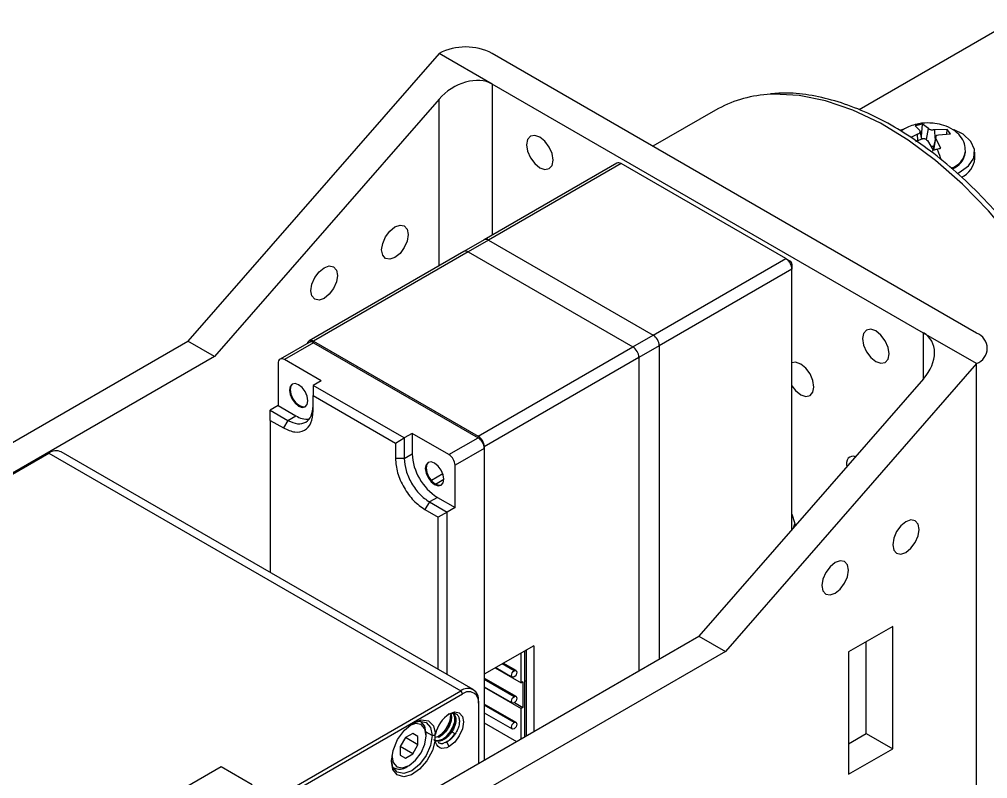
# Model space of a CAD drawing. Header units: millimetres. Extents: x 1258 to 2922, y -135 to 1239.
# Drawn here: x 1696.29 to 1735.01, y 520.28 to 550.66 of the extents above; entities that cross this region are included whole.
import ezdxf

# ---------------------------------------------------------------- set-up
doc = ezdxf.new("R2010")
doc.units = ezdxf.units.MM
doc.header["$LTSCALE"] = 6

msp = doc.modelspace()

# ---------------------------------------------------------------- linework, layer by layer
at = {"color": 7, "linetype": 'Continuous', "lineweight": 25}
for p, q in [((1736.149, 550.661), (1729.878, 547.041)), ((1713.079, 549.296), (1703.035, 537.782)), ((1715.201, 548.072), (1713.079, 549.296)), ((1734.575, 538.111), (1715.201, 549.296)), ((1732.454, 538.111), (1715.201, 548.072)), ((1713.079, 547.468), (1704.096, 537.17)), ((1724.13, 547.026), (1721.632, 545.584)), ((1732.111, 546.396), (1732.306, 546.208)), ((1732.365, 545.975), (1732.412, 546.472)), ((1732.649, 546.294), (1732.412, 546.472)), ((1731.617, 546.253), (1731.506, 546.209)), ((1732.209, 546.065), (1731.941, 545.933)), ((1732.256, 546.086), (1732.209, 546.065)), ((1732.306, 546.208), (1732.32, 546.18)), ((1732.387, 545.873), (1732.319, 546.188)), ((1732.679, 546.271), (1732.649, 546.294)), ((1732.897, 546.238), (1732.842, 546.234)), ((1733.4, 546.248), (1732.897, 546.238)), ((1732.999, 546.027), (1733.046, 546.041)), ((1733.046, 546.041), (1733.532, 546.074)), ((1733.382, 546.064), (1733.4, 546.248)), ((1733.532, 546.074), (1733.4, 546.248)), ((1732.149, 545.777), (1732.359, 545.867)), ((1732.359, 545.867), (1732.413, 545.879)), ((1732.382, 545.896), (1732.398, 545.876)), ((1732.576, 545.842), (1732.607, 545.811)), ((1732.607, 545.811), (1732.843, 545.428)), ((1732.937, 545.964), (1732.812, 545.391)), ((1732.949, 545.897), (1732.935, 545.932)), ((1733.145, 545.504), (1732.949, 545.897)), ((1734.128, 545.342), (1734.128, 545.39)), ((1734.503, 545.097), (1734.503, 545.342)), ((1720.188, 544.905), (1714.884, 541.843)), ((1720.363, 544.888), (1715.059, 541.826)), ((1726.939, 541.091), (1720.363, 544.888)), ((1714.884, 541.843), (1714.071, 541.374)), ((1715.059, 541.826), (1714.246, 541.357)), ((1715.059, 541.826), (1721.635, 538.03)), ((1714.071, 541.374), (1707.884, 537.802)), ((1714.246, 541.357), (1708.059, 537.785)), ((1714.246, 541.357), (1720.822, 537.56)), ((1721.635, 538.03), (1726.939, 541.091)), ((1726.939, 541.091), (1727.115, 540.989)), ((1727.186, 540.663), (1721.883, 537.601)), ((1727.186, 540.867), (1727.186, 540.663)), ((1727.186, 530.244), (1727.186, 540.663)), ((1720.822, 537.56), (1721.635, 538.03)), ((1734.575, 536.887), (1732.454, 538.111)), ((1691.177, 530.936), (1703.035, 537.782)), ((1704.096, 537.17), (1703.035, 537.782)), ((1707.884, 537.737), (1706.717, 537.063)), ((1708.059, 537.72), (1706.892, 537.046)), ((1708.059, 537.785), (1714.635, 533.989)), ((1708.059, 537.72), (1714.635, 533.923)), ((1714.635, 533.989), (1720.822, 537.56)), ((1721.883, 537.601), (1721.07, 537.132)), ((1721.883, 537.601), (1721.883, 525.068)), ((1704.096, 537.17), (1692.237, 530.324)), ((1721.07, 537.132), (1714.883, 533.56)), ((1721.07, 537.132), (1721.07, 524.599)), ((1706.645, 536.903), (1706.645, 535.209)), ((1708.359, 536.199), (1706.892, 537.046)), ((1734.575, 536.887), (1724.531, 525.373)), ((1734.575, 514.024), (1734.575, 536.887)), ((1708.359, 536.199), (1708.041, 536.015)), ((1711.683, 533.913), (1708.041, 536.015)), ((1708.041, 536.015), (1708.041, 535.607)), ((1732.454, 536.283), (1723.47, 525.985)), ((1708.041, 534.995), (1708.041, 535.607)), ((1708.041, 535.607), (1711.329, 533.709)), ((1706.645, 535.209), (1706.327, 535.025)), ((1706.645, 535.209), (1707.352, 534.801)), ((1707.462, 535.186), (1707.497, 535.207)), ((1706.327, 534.617), (1706.327, 535.025)), ((1706.327, 535.025), (1707.034, 534.617)), ((1707.034, 534.617), (1707.352, 534.801)), ((1706.327, 534.617), (1706.327, 528.53)), ((1706.327, 534.617), (1706.857, 534.311)), ((1707.034, 534.617), (1706.857, 534.311)), ((1712.001, 534.097), (1711.683, 533.913)), ((1713.468, 533.25), (1712.001, 534.097)), ((1712.001, 534.097), (1712.001, 533.28)), ((1711.329, 533.709), (1711.683, 533.913)), ((1711.329, 533.709), (1711.329, 533.097)), ((1711.683, 533.913), (1711.683, 533.097)), ((1713.468, 533.25), (1714.635, 533.923)), ((1690.046, 529.018), (1697.47, 533.304)), ((1697.47, 533.304), (1713.946, 523.793)), ((1714.446, 523.843), (1697.97, 533.354)), ((1711.683, 533.097), (1712.001, 533.28)), ((1714.883, 533.495), (1713.716, 532.821)), ((1714.883, 533.56), (1714.883, 524.457)), ((1714.883, 533.495), (1714.883, 521.027)), ((1711.683, 533.097), (1711.329, 533.097)), ((1713.716, 531.127), (1713.716, 532.821)), ((1713.231, 532.477), (1712.768, 532.209)), ((1712.899, 532.048), (1712.934, 532.068)), ((1712.938, 532.066), (1713.27, 532.257)), ((1712.691, 531.351), (1712.514, 531.045)), ((1713.009, 531.535), (1712.691, 531.351)), ((1712.691, 531.351), (1713.398, 530.943)), ((1713.009, 531.535), (1713.716, 531.127)), ((1712.514, 531.045), (1713.044, 530.739)), ((1713.398, 530.943), (1713.044, 530.739)), ((1713.716, 531.127), (1713.398, 530.943)), ((1713.398, 524.448), (1713.398, 530.943)), ((1713.044, 524.652), (1713.044, 530.739)), ((1727.247, 530.314), (1727.302, 530.478)), ((1731.217, 526.374), (1729.449, 525.354)), ((1731.217, 521.475), (1731.217, 526.374)), ((1711.612, 519.139), (1723.47, 525.985)), ((1723.47, 525.985), (1724.531, 525.373)), ((1716.862, 525.6), (1714.883, 524.457)), ((1716.862, 525.6), (1716.862, 522.17)), ((1730.156, 522.087), (1730.156, 525.762)), ((1724.531, 525.373), (1712.673, 518.527)), ((1716.355, 524.119), (1716.355, 525.307)), ((1716.496, 525.388), (1716.496, 521.959)), ((1716.576, 522.005), (1716.576, 525.434)), ((1729.449, 525.354), (1729.449, 520.454)), ((1715.326, 524.713), (1716.355, 524.119)), ((1715.347, 524.725), (1716.004, 524.346)), ((1716.154, 524.605), (1715.647, 524.898)), ((1716.154, 523.568), (1714.883, 524.302)), ((1714.883, 523.956), (1716.005, 523.308)), ((1714.883, 523.943), (1716.355, 523.092)), ((1716.426, 524.16), (1716.355, 524.119)), ((1716.426, 524.16), (1716.426, 523.133)), ((1716.496, 524.217), (1716.576, 524.171)), ((1706.278, 519.367), (1713.946, 523.793)), ((1706.352, 519.246), (1714.016, 523.671)), ((1713.946, 523.793), (1714.016, 523.671)), ((1714.653, 523.385), (1714.653, 523.303)), ((1714.653, 523.303), (1714.653, 520.895)), ((1716.155, 522.531), (1714.883, 523.265)), ((1716.094, 523.325), (1716.426, 523.133)), ((1716.426, 523.133), (1716.355, 523.092)), ((1714.883, 522.919), (1716.005, 522.271)), ((1716.355, 521.877), (1716.355, 523.092)), ((1712.344, 522.571), (1712.317, 522.586)), ((1714.883, 522.517), (1716.172, 521.772)), ((1712.024, 522.092), (1711.731, 521.923)), ((1712.231, 521.972), (1712.024, 522.092)), ((1712.231, 521.972), (1712.024, 522.092)), ((1712.231, 521.634), (1712.231, 521.972)), ((1712.567, 521.997), (1712.567, 522.078)), ((1712.927, 522.007), (1712.797, 522.007)), ((1712.924, 521.82), (1712.927, 522.007)), ((1712.927, 522.007), (1712.937, 522.06)), ((1713.589, 522.157), (1713.71, 522.087)), ((1713.71, 522.087), (1713.726, 522.077)), ((1729.449, 521.679), (1730.156, 522.087)), ((1730.156, 522.087), (1731.217, 521.475)), ((1711.731, 521.923), (1711.524, 521.564)), ((1712.231, 521.634), (1711.731, 521.922)), ((1712.024, 521.275), (1712.231, 521.634)), ((1713.032, 521.952), (1712.923, 521.921)), ((1713.068, 521.932), (1713.032, 521.952)), ((1713.208, 521.85), (1713.211, 521.852)), ((1713.244, 521.83), (1713.209, 521.85)), ((1713.383, 521.747), (1713.285, 521.708)), ((1713.352, 521.729), (1713.383, 521.747)), ((1713.486, 521.568), (1713.383, 521.747)), ((1711.524, 521.564), (1711.524, 521.226)), ((1712.024, 521.275), (1711.524, 521.564)), ((1711.524, 521.226), (1711.731, 521.106)), ((1711.731, 521.106), (1712.024, 521.275)), ((1729.449, 520.454), (1731.217, 521.475)), ((1704.364, 520.752), (1700.687, 518.629)), ((1705.602, 520.038), (1704.364, 520.752)), ((1711.242, 520.724), (1711.269, 520.709)), ((1711.807, 520.762), (1711.877, 520.803))]:
    msp.add_line(p, q, dxfattribs=at)
at = {"color": 8, "linetype": 'Continuous', "lineweight": 25}
for p, q in [((1715.201, 548.072), (1715.201, 542.026)), ((1713.079, 540.802), (1713.079, 547.468)), ((1732.229, 545.812), (1732.209, 546.065)), ((1732.565, 545.849), (1732.649, 546.294)), ((1732.923, 545.9), (1732.897, 546.238)), ((1732.861, 545.433), (1732.949, 545.897)), ((1732.454, 536.283), (1732.454, 538.111)), ((1716.079, 524.598), (1715.603, 524.873)), ((1716.079, 523.561), (1714.883, 524.252)), ((1716.08, 522.524), (1714.883, 523.215)), ((1712.797, 522.007), (1712.565, 522.141))]:
    msp.add_line(p, q, dxfattribs=at)
at = {"color": 8, "linetype": 'Continuous', "lineweight": 25, "flags": 128}
msp.add_lwpolyline([(1740.727, 529.505), (1740.664, 530.821), (1740.475, 532.193), (1740.162, 533.604), (1739.73, 535.034), (1739.184, 536.466), (1738.531, 537.879), (1737.781, 539.257), (1736.942, 540.581), (1736.025, 541.834), (1735.044, 542.999), (1734.009, 544.061), (1732.935, 545.007), (1731.837, 545.823), (1730.727, 546.501), (1729.621, 547.029), (1728.533, 547.403), (1727.477, 547.616), (1726.467, 547.667), (1726.195, 547.651)], dxfattribs=at)
at = {"color": 7, "linetype": 'Continuous', "lineweight": 25, "flags": 128}
for points in [[(1716.58, 545.643), (1716.62, 545.385), (1716.735, 545.12), (1716.907, 544.888), (1717.11, 544.724), (1717.313, 544.653), (1717.485, 544.687), (1717.6, 544.819), (1717.64, 545.03), (1717.6, 545.288), (1717.485, 545.553), (1717.313, 545.785), (1717.11, 545.949), (1716.907, 546.019), (1716.735, 545.986), (1716.62, 545.854), (1716.58, 545.643)], [(1734.346, 545.775), (1734.03, 546.061), (1733.677, 546.239)], [(1733.797, 544.496), (1733.873, 544.532), (1734.245, 544.794), (1734.459, 545.109), (1734.494, 545.448), (1734.346, 545.775)], [(1711.842, 542.05), (1711.802, 541.792), (1711.687, 541.527), (1711.515, 541.295), (1711.312, 541.131), (1711.109, 541.061), (1710.937, 541.094), (1710.822, 541.226), (1710.781, 541.437), (1710.822, 541.695), (1710.937, 541.96), (1711.109, 542.192), (1711.312, 542.356), (1711.515, 542.427), (1711.687, 542.393), (1711.802, 542.261), (1711.842, 542.05)], [(1709.014, 540.417), (1708.973, 540.159), (1708.858, 539.894), (1708.686, 539.662), (1708.483, 539.498), (1708.28, 539.428), (1708.108, 539.461), (1707.993, 539.594), (1707.953, 539.805), (1707.993, 540.062), (1708.108, 540.327), (1708.28, 540.559), (1708.483, 540.723), (1708.686, 540.794), (1708.858, 540.76), (1708.973, 540.628), (1709.014, 540.417)], [(1730.015, 537.887), (1730.055, 537.629), (1730.17, 537.364), (1730.342, 537.132), (1730.545, 536.968), (1730.748, 536.898), (1730.92, 536.931), (1731.035, 537.063), (1731.075, 537.274), (1731.035, 537.532), (1730.92, 537.797), (1730.748, 538.029), (1730.545, 538.193), (1730.342, 538.264), (1730.17, 538.23), (1730.055, 538.098), (1730.015, 537.887)], [(1707.817, 537.698), (1707.83, 537.741), (1707.853, 537.777), (1707.884, 537.802), (1707.921, 537.816), (1707.964, 537.818), (1708.011, 537.807), (1708.059, 537.785)], [(1727.186, 536.004), (1727.337, 535.807), (1727.54, 535.644), (1727.743, 535.573), (1727.915, 535.607), (1728.03, 535.739), (1728.07, 535.95), (1728.03, 536.208), (1727.915, 536.473), (1727.743, 536.705), (1727.54, 536.868), (1727.337, 536.939), (1727.186, 536.917)], [(1707.462, 536.044), (1707.32, 536.093), (1707.199, 536.07), (1707.119, 535.977), (1707.091, 535.829), (1707.119, 535.649), (1707.199, 535.463), (1707.32, 535.301), (1707.462, 535.186)], [(1707.218, 536.079), (1707.154, 535.997), (1707.126, 535.85), (1707.154, 535.669), (1707.235, 535.484), (1707.355, 535.321), (1707.497, 535.207)], [(1707.462, 535.186), (1707.604, 535.137), (1707.724, 535.16), (1707.805, 535.253), (1707.833, 535.401), (1707.805, 535.581), (1707.724, 535.767), (1707.604, 535.929), (1707.462, 536.044)], [(1707.497, 535.207), (1707.639, 535.157), (1707.741, 535.172)], [(1712.899, 532.905), (1712.757, 532.954), (1712.636, 532.931), (1712.556, 532.838), (1712.527, 532.691), (1712.556, 532.51), (1712.636, 532.325), (1712.757, 532.162), (1712.899, 532.048)], [(1712.655, 532.94), (1712.591, 532.859), (1712.563, 532.711), (1712.591, 532.531), (1712.672, 532.345), (1712.792, 532.183), (1712.934, 532.068)], [(1712.899, 532.048), (1713.041, 531.998), (1713.161, 532.022), (1713.242, 532.114), (1713.27, 532.262), (1713.242, 532.442), (1713.161, 532.628), (1713.041, 532.79), (1712.899, 532.905)], [(1712.934, 532.068), (1713.076, 532.019), (1713.178, 532.033)], [(1727.186, 530.861), (1727.289, 530.524), (1727.323, 530.401)], [(1731.747, 529.334), (1731.95, 529.498), (1732.122, 529.73), (1732.237, 529.995), (1732.277, 530.253), (1732.237, 530.464), (1732.122, 530.596), (1731.95, 530.63), (1731.747, 530.559), (1731.544, 530.395), (1731.372, 530.163), (1731.257, 529.898), (1731.217, 529.64), (1731.257, 529.429), (1731.372, 529.297), (1731.544, 529.264), (1731.747, 529.334)], [(1728.919, 527.701), (1729.122, 527.865), (1729.294, 528.097), (1729.409, 528.362), (1729.449, 528.62), (1729.409, 528.831), (1729.294, 528.963), (1729.122, 528.997), (1728.919, 528.926), (1728.716, 528.762), (1728.544, 528.53), (1728.429, 528.265), (1728.388, 528.008), (1728.429, 527.797), (1728.544, 527.664), (1728.716, 527.631), (1728.919, 527.701)], [(1716.079, 524.353), (1716.039, 524.339), (1716.004, 524.346), (1715.981, 524.372), (1715.973, 524.414), (1715.981, 524.466), (1716.004, 524.519), (1716.039, 524.565), (1716.079, 524.598)], [(1716.079, 524.598), (1716.12, 524.612), (1716.154, 524.605), (1716.177, 524.579), (1716.185, 524.537), (1716.177, 524.485), (1716.154, 524.432), (1716.12, 524.386), (1716.079, 524.353)], [(1716.08, 523.316), (1716.039, 523.302), (1716.005, 523.308), (1715.982, 523.335), (1715.973, 523.377), (1715.982, 523.429), (1716.005, 523.482), (1716.039, 523.528), (1716.079, 523.561)], [(1716.079, 523.561), (1716.12, 523.575), (1716.155, 523.568), (1716.178, 523.542), (1716.186, 523.5), (1716.178, 523.448), (1716.155, 523.395), (1716.12, 523.349), (1716.08, 523.316)], [(1713.486, 522.875), (1713.702, 522.95), (1713.886, 522.914), (1714.009, 522.773), (1714.052, 522.548), (1714.009, 522.273), (1713.886, 521.99), (1713.702, 521.743), (1713.486, 521.568)], [(1711.17, 520.986), (1711.235, 521.408), (1711.421, 521.843), (1711.7, 522.227), (1712.031, 522.504), (1712.365, 522.632), (1712.654, 522.593), (1712.854, 522.392), (1712.937, 522.06)], [(1712.567, 521.997), (1712.514, 522.271), (1712.365, 522.443), (1712.141, 522.487), (1711.878, 522.395)], [(1712.018, 522.496), (1712.295, 522.585), (1712.558, 522.533), (1712.735, 522.331), (1712.797, 522.007)], [(1712.567, 522.078), (1712.509, 522.381), (1712.344, 522.571), (1712.314, 522.586)], [(1716.08, 522.279), (1716.039, 522.265), (1716.005, 522.271), (1715.982, 522.298), (1715.974, 522.34), (1715.982, 522.392), (1716.005, 522.445), (1716.039, 522.491), (1716.08, 522.524)], [(1716.08, 522.524), (1716.12, 522.538), (1716.155, 522.531), (1716.178, 522.505), (1716.186, 522.462), (1716.178, 522.411), (1716.155, 522.358), (1716.12, 522.311), (1716.08, 522.279)], [(1712.797, 522.007), (1712.735, 521.612), (1712.558, 521.206), (1712.295, 520.85), (1711.983, 520.599), (1711.672, 520.49), (1711.408, 520.542), (1711.232, 520.745), (1711.171, 521.029)], [(1711.188, 521.201), (1711.24, 520.926), (1711.39, 520.754), (1711.614, 520.711), (1711.877, 520.803), (1712.141, 521.016), (1712.365, 521.317), (1712.514, 521.662), (1712.567, 521.997)], [(1712.924, 521.82), (1712.809, 521.402), (1712.591, 520.996), (1712.301, 520.659), (1711.976, 520.435), (1711.663, 520.356), (1711.402, 520.431), (1711.23, 520.651), (1711.17, 520.986)], [(1713.486, 521.568), (1713.384, 521.52), (1713.285, 521.495), (1713.193, 521.493), (1713.11, 521.516), (1713.04, 521.562), (1712.985, 521.629), (1712.946, 521.716), (1712.924, 521.82)]]:
    msp.add_lwpolyline(points, dxfattribs=at)
at = {"color": 7, "linetype": 'Continuous', "lineweight": 25}
for centre, radius, start, end in [((1714.14, 547.249), 2.306, 62.6097, 117.3903), ((1726.54, 542.794), 4.869, 94.0609, 119.6625), ((1732.821, 546.119), 0.533, 261.1905, 273.5961), ((1733.317, 545.449), 0.818, 289.6154, 352.4884), ((1733.579, 545.183), 0.928, 294.9766, 354.6982), ((1714.957, 541.683), 0.176, 54.3824, 114.3071), ((1714.144, 541.214), 0.176, 54.3824, 114.3071), ((1727.033, 540.86), 0.154, 2.6051, 57.3953), ((1721.346, 537.577), 0.538, 2.6055, 57.3945), ((1734.343, 537.499), 0.655, 290.7834, 69.2166), ((1707.956, 537.577), 0.176, 54.3824, 114.3071), ((1720.532, 537.107), 0.538, 2.6055, 57.3945), ((1706.796, 536.928), 0.153, 50.7967, 189.214), ((1707.809, 535.509), 0.843, 237.1242, 275.1202), ((1714.345, 533.536), 0.538, 2.6055, 57.3945), ((1714.345, 533.47), 0.538, 2.6055, 57.3945), ((1697.763, 532.895), 0.503, 65.6929, 125.6176), ((1714.189, 533.38), 2.19, 182.6055, 237.3945), ((1713.178, 532.797), 0.538, 2.6055, 57.3945), ((1729.843, 532.861), 0.474, 149.5025, 192.3202), ((1729.618, 532.925), 0.255, 65.0751, 136.0022), ((1714.222, 523.455), 0.437, 350.786, 129.2033), ((1714.265, 523.366), 0.393, 350.786, 129.2033), ((1714.168, 521.822), 1.254, 122.9341, 169.0563), ((1713.182, 521.964), 0.276, 242.5388, 291.9233), ((1711.496, 521.2), 0.537, 241.6356, 305.3907)]:
    msp.add_arc(centre, radius, start, end, dxfattribs=at)
at = {"color": 8, "linetype": 'Continuous', "lineweight": 25}
msp.add_arc((1733.307, 545.499), 0.828, 287.4451, 352.413, dxfattribs=at)
at = {"color": 7, "linetype": 'Continuous', "lineweight": 25}
for centre, start_param, end_param in [((1714.14, 546.856), 0.301884, 1.872681), ((1731.393, 536.896), 5.014273, 6.58507)]:
    msp.add_ellipse(centre, major_axis=(1.328, 0.979), ratio=0.712413, start_param=start_param, end_param=end_param, dxfattribs=at)
for points, knots in [([(1740.874, 529.709), (1740.871, 529.925), (1740.861, 530.553), (1740.758, 531.633), (1740.529, 532.951), (1740.189, 534.293), (1739.745, 535.644), (1739.201, 536.988), (1738.564, 538.311), (1737.842, 539.597), (1737.042, 540.833), (1736.173, 542.004), (1735.245, 543.096), (1734.268, 544.098), (1733.253, 544.998), (1732.211, 545.785), (1731.152, 546.45), (1730.088, 546.985), (1729.031, 547.382), (1727.994, 547.629), (1727.089, 547.737), (1726.553, 547.695), (1726.336, 547.678)], [0, 0, 0, 0, 0.0275117, 0.0796221, 0.1317083, 0.1837535, 0.2357581, 0.2877295, 0.3396784, 0.3916166, 0.4435571, 0.4955094, 0.5474858, 0.5994998, 0.6515637, 0.7036882, 0.7558788, 0.80813, 0.8604124, 0.9126398, 0.9646863, 1, 1, 1, 1]), ([(1732.122, 546.453), (1732.028, 546.426), (1731.812, 546.364), (1731.639, 546.249), (1731.541, 546.184)], [0, 0, 0, 0, 0.437467, 1, 1, 1, 1]), ([(1732.261, 546.439), (1732.233, 546.432), (1732.183, 546.418), (1732.133, 546.403), (1732.111, 546.396)], [0, 0, 0, 0, 0.5598693, 1, 1, 1, 1]), ([(1732.628, 546.516), (1732.456, 546.511), (1732.282, 546.507), (1732.125, 546.454), (1732.122, 546.453)], [0, 0, 0, 0, 0.982597, 1, 1, 1, 1]), ([(1732.412, 546.472), (1732.384, 546.466), (1732.334, 546.457), (1732.283, 546.444), (1732.261, 546.439)], [0, 0, 0, 0, 0.560075, 1, 1, 1, 1]), ([(1734.128, 545.39), (1734.119, 545.49), (1734.1, 545.717), (1733.93, 546.009), (1733.646, 546.258), (1733.287, 546.422), (1732.936, 546.504), (1732.722, 546.512), (1732.628, 546.516)], [0, 0, 0, 0, 0.141402, 0.321469, 0.516792, 0.711701, 0.873103, 1, 1, 1, 1]), ([(1732.256, 546.086), (1732.267, 546.093), (1732.288, 546.107), (1732.309, 546.131), (1732.322, 546.156), (1732.321, 546.172), (1732.32, 546.18)], [0, 0, 0, 0, 0.250273, 0.5, 0.749727, 1, 1, 1, 1]), ([(1732.679, 546.271), (1732.69, 546.265), (1732.711, 546.254), (1732.752, 546.242), (1732.797, 546.235), (1732.827, 546.234), (1732.842, 546.234)], [0, 0, 0, 0, 0.250273, 0.5, 0.749727, 1, 1, 1, 1]), ([(1732.999, 546.027), (1732.988, 546.021), (1732.967, 546.01), (1732.946, 545.987), (1732.934, 545.961), (1732.935, 545.942), (1732.935, 545.932)], [0, 0, 0, 0, 0.250273, 0.5, 0.749727, 1, 1, 1, 1]), ([(1732.576, 545.842), (1732.565, 545.849), (1732.544, 545.862), (1732.503, 545.875), (1732.459, 545.882), (1732.428, 545.88), (1732.413, 545.879)], [0, 0, 0, 0, 0.2502728, 0.5, 0.7497272, 1, 1, 1, 1]), ([(1732.843, 545.428), (1732.871, 545.437), (1732.922, 545.452), (1732.972, 545.465), (1732.994, 545.47)], [0, 0, 0, 0, 0.560075, 1, 1, 1, 1]), ([(1732.994, 545.47), (1733.022, 545.477), (1733.073, 545.489), (1733.123, 545.5), (1733.145, 545.504)], [0, 0, 0, 0, 0.5598693, 1, 1, 1, 1]), ([(1720.363, 544.888), (1720.33, 544.903), (1720.264, 544.933), (1720.213, 544.914), (1720.188, 544.905)], [0, 0, 0, 0, 0.500051, 1, 1, 1, 1]), ([(1706.857, 534.311), (1707.012, 534.242), (1707.322, 534.104), (1707.714, 534.194), (1707.988, 534.488), (1708.024, 534.826), (1708.041, 534.995)], [0, 0, 0, 0, 0.25, 0.5, 0.75, 1, 1, 1, 1]), ([(1711.329, 533.097), (1711.347, 532.907), (1711.383, 532.528), (1711.657, 531.918), (1712.048, 531.376), (1712.359, 531.155), (1712.514, 531.045)], [0, 0, 0, 0, 0.2499999, 0.4999998, 0.7499999, 1, 1, 1, 1]), ([(1713.533, 522.834), (1713.529, 522.768), (1713.52, 522.628), (1713.422, 522.385), (1713.268, 522.158), (1713.114, 521.998), (1713.018, 521.951), (1712.991, 521.938)], [0, 0, 0, 0, 0.207723, 0.440507, 0.673158, 0.906002, 1, 1, 1, 1]), ([(1713.533, 522.746), (1713.534, 522.738), (1713.545, 522.673), (1713.497, 522.504), (1713.389, 522.28), (1713.223, 522.074), (1713.096, 521.993), (1713.032, 521.952)], [0, 0, 0, 0, 0.031138, 0.273354, 0.515569, 0.757785, 1, 1, 1, 1]), ([(1713.209, 521.85), (1713.271, 521.889), (1713.394, 521.967), (1713.555, 522.163), (1713.669, 522.382), (1713.723, 522.601), (1713.706, 522.778), (1713.657, 522.883), (1713.606, 522.897), (1713.597, 522.899)], [0, 0, 0, 0, 0.161181, 0.322362, 0.483542, 0.644723, 0.805904, 0.967085, 1, 1, 1, 1]), ([(1713.427, 522.84), (1713.475, 522.863), (1713.571, 522.909), (1713.7, 522.907), (1713.803, 522.853), (1713.87, 522.749), (1713.897, 522.604), (1713.881, 522.434), (1713.826, 522.251), (1713.759, 522.135), (1713.726, 522.077)], [0, 0, 0, 0, 0.128703, 0.256347, 0.382934, 0.508463, 0.632934, 0.756347, 0.878702, 1, 1, 1, 1]), ([(1713.572, 522.908), (1713.573, 522.908), (1713.605, 522.909), (1713.656, 522.877), (1713.716, 522.811), (1713.748, 522.709), (1713.752, 522.585), (1713.726, 522.445), (1713.673, 522.298), (1713.617, 522.204), (1713.589, 522.157)], [0, 0, 0, 0, 0.001915, 0.144499, 0.287082, 0.429666, 0.572249, 0.714833, 0.857416, 1, 1, 1, 1]), ([(1713.713, 522.712), (1713.713, 522.712), (1713.722, 522.649), (1713.676, 522.478), (1713.573, 522.233), (1713.407, 522.015), (1713.272, 521.88), (1713.202, 521.848), (1713.199, 521.847)], [0, 0, 0, 0, 0.0013128, 0.2480387, 0.4953012, 0.7420049, 0.9892782, 1, 1, 1, 1]), ([(1712.923, 521.872), (1712.919, 521.924), (1712.911, 522.029), (1712.935, 522.147), (1712.948, 522.205)], [0, 0, 0, 0, 0.500129, 1, 1, 1, 1]), ([(1713.709, 522.087), (1713.655, 522.011), (1713.55, 521.865), (1713.417, 521.775), (1713.353, 521.731)], [0, 0, 0, 0, 0.513257, 1, 1, 1, 1]), ([(1713.726, 522.077), (1713.702, 522.042), (1713.653, 521.97), (1713.567, 521.878), (1713.476, 521.8), (1713.414, 521.764), (1713.383, 521.747)], [0, 0, 0, 0, 0.252191, 0.502921, 0.752191, 1, 1, 1, 1]), ([(1713.209, 521.85), (1713.144, 521.825), (1713.015, 521.773), (1712.913, 521.812), (1712.862, 521.831)], [0, 0, 0, 0, 0.500051, 1, 1, 1, 1]), ([(1713.244, 521.83), (1713.18, 521.804), (1713.051, 521.753), (1712.948, 521.791), (1712.897, 521.811)], [0, 0, 0, 0, 0.500051, 1, 1, 1, 1]), ([(1713.045, 521.739), (1713.067, 521.724), (1713.132, 521.678), (1713.224, 521.696), (1713.285, 521.708)], [0, 0, 0, 0, 0.342629, 1, 1, 1, 1])]:
    msp.add_open_spline(points, degree=3, knots=knots, dxfattribs=at)
at = {"color": 8, "linetype": 'Continuous', "lineweight": 25}
for points, knots in [([(1732.122, 546.453), (1732.123, 546.453), (1732.163, 546.476), (1732.213, 546.457), (1732.261, 546.439)], [0, 0, 0, 0, 0.027914, 1, 1, 1, 1]), ([(1733.154, 545.051), (1733.146, 545.076), (1733.1, 545.227), (1733.042, 545.36), (1732.994, 545.47)], [0, 0, 0, 0, 0.169257, 1, 1, 1, 1])]:
    msp.add_open_spline(points, degree=3, knots=knots, dxfattribs=at)
at = {"color": 7, "linetype": 'Continuous', "lineweight": 25}
for points in [[(1727.186, 540.663), (1727.182, 540.702), (1727.175, 540.782), (1727.118, 540.909), (1727.036, 541.022), (1726.971, 541.068), (1726.939, 541.091)], [(1707.034, 534.617), (1707.166, 534.558), (1707.43, 534.441), (1707.763, 534.518), (1707.996, 534.768), (1708.026, 535.055), (1708.041, 535.199)], [(1711.683, 533.097), (1711.698, 532.935), (1711.728, 532.613), (1711.961, 532.094), (1712.294, 531.632), (1712.558, 531.445), (1712.691, 531.351)], [(1713.547, 522.879), (1713.56, 522.824), (1713.586, 522.713), (1713.536, 522.486), (1713.423, 522.259), (1713.259, 522.054), (1713.131, 521.973), (1713.068, 521.932)], [(1713.589, 522.157), (1713.565, 522.122), (1713.516, 522.053), (1713.431, 521.962), (1713.339, 521.884), (1713.276, 521.848), (1713.244, 521.83)]]:
    msp.add_open_spline(points, degree=3, dxfattribs=at)

doc.saveas('drawing.dxf')
